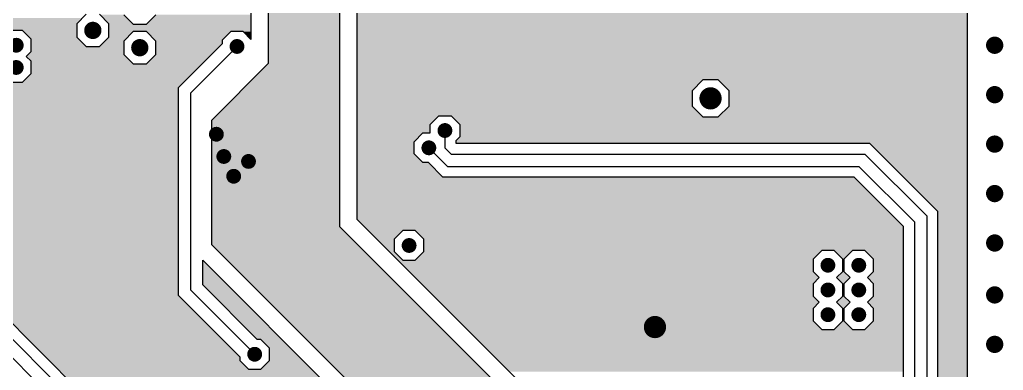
# Model space of a CAD drawing. Extents: x 295 to 953, y 10 to 290.
# Drawn here: x 730.6 to 810.2, y 200.5 to 228.9 of the extents above; entities that cross this region are included whole.
import ezdxf

# ---------------------------------------------------------------- set-up
doc = ezdxf.new("R2010")
doc.units = 0
doc.header["$LTSCALE"] = 5
doc.header["$MEASUREMENT"] = 0
doc.layers.get('0').update_dxf_attribs({"linetype": 'CONTINUOUS', "lineweight": 25})
doc.layers.add('18_VCC_GBR', color=5, linetype='CONTINUOUS')

msp = doc.modelspace()

# ---------------------------------------------------------------- linework, layer by layer
for points, const_width in [([(736.128, 228, 1), (736.828, 228, 1)], 0.7), ([(729.978, 226.8, 1), (730.578, 226.8, 1)], 0.6), ([(739.928, 226.6, 1), (740.628, 226.6, 1)], 0.7), ([(747.848, 226.7, 1), (748.448, 226.7, 1)], 0.6), ([(809.128, 226.8, 1), (809.828, 226.8, 1)], 0.7), ([(729.978, 225, 1), (730.578, 225, 1)], 0.6), ([(786.028, 222.5, 1), (786.928, 222.5, 1)], 0.9), ([(809.128, 222.8, 1), (809.828, 222.8, 1)], 0.7), ([(746.178, 219.6, 1), (746.778, 219.6, 1)], 0.6), ([(764.678, 219.9, 1), (765.278, 219.9, 1)], 0.6), ([(763.378, 218.5, 1), (763.978, 218.5, 1)], 0.6), ([(809.128, 218.8, 1), (809.828, 218.8, 1)], 0.7), ([(746.778, 217.8, 1), (747.378, 217.8, 1)], 0.6), ([(748.778, 217.4, 1), (749.378, 217.4, 1)], 0.6), ([(747.578, 216.2, 1), (748.178, 216.2, 1)], 0.6), ([(809.128, 214.8, 1), (809.828, 214.8, 1)], 0.7), ([(761.778, 210.6, 1), (762.378, 210.6, 1)], 0.6), ([(809.128, 210.8, 1), (809.828, 210.8, 1)], 0.7), ([(795.678, 209, 1), (796.278, 209, 1)], 0.6), ([(798.178, 209, 1), (798.778, 209, 1)], 0.6), ([(795.678, 207, 1), (796.278, 207, 1)], 0.6), ([(798.178, 207, 1), (798.778, 207, 1)], 0.6), ([(809.128, 206.6, 1), (809.828, 206.6, 1)], 0.7), ([(795.678, 205, 1), (796.278, 205, 1)], 0.6), ([(798.178, 205, 1), (798.778, 205, 1)], 0.6), ([(781.528, 204, 1), (782.428, 204, 1)], 0.9), ([(809.128, 202.6, 1), (809.828, 202.6, 1)], 0.7), ([(749.278, 201.8, 1), (749.878, 201.8, 1)], 0.6)]:
    msp.add_lwpolyline(points, format="xyb", close=True, dxfattribs=dict(const_width=const_width))
at = {"layer": '18_VCC_GBR', "color": 7}
for p, q in [((756.478, 212.118), (756.478, 243.918)), ((757.878, 212.698), (757.878, 244.39)), ((750.678, 240.082), (750.678, 225.318)), ((749.278, 239.502), (749.278, 227.268)), ((807.278, 162.376), (807.278, 237.918)), ((735.94, 229.3), (735.178, 228.538)), ((735.178, 228.538), (735.178, 227.462)), ((737.778, 228.538), (737.016, 229.3)), ((737.778, 227.462), (737.778, 228.538)), ((738.978, 229.262), (739.74, 228.5)), ((740.816, 228.5), (741.578, 229.262)), ((730.776, 228), (729.78, 228)), ((731.478, 227.298), (730.776, 228)), ((739.74, 227.9), (738.978, 227.138)), ((739.74, 228.5), (740.816, 228.5)), ((740.816, 227.9), (739.74, 227.9)), ((741.578, 227.138), (740.816, 227.9)), ((747.65, 227.9), (746.948, 227.198)), ((748.646, 227.9), (747.65, 227.9)), ((749.278, 227.268), (748.646, 227.9)), ((731.478, 226.302), (731.478, 227.298)), ((735.178, 227.462), (735.94, 226.7)), ((737.016, 226.7), (737.778, 227.462)), ((738.978, 227.138), (738.978, 226.062)), ((741.578, 226.062), (741.578, 227.138)), ((746.948, 227.198), (746.948, 226.914)), ((731.076, 225.9), (731.478, 226.302)), ((735.94, 226.7), (737.016, 226.7)), ((746.948, 226.914), (743.378, 223.344)), ((748.148, 226.7), (744.378, 222.93)), ((708.84, 225.376), (743.34, 190.876)), ((731.478, 225.498), (731.076, 225.9)), ((731.478, 224.502), (731.478, 225.498)), ((738.978, 226.062), (739.74, 225.3)), ((740.816, 225.3), (741.578, 226.062)), ((739.74, 225.3), (740.816, 225.3)), ((750.678, 225.318), (746.078, 220.718)), ((708.478, 224.5), (742.978, 190)), ((729.78, 223.8), (730.776, 223.8)), ((730.776, 223.8), (731.478, 224.502)), ((785.856, 224), (784.978, 223.122)), ((787.1, 224), (785.856, 224)), ((787.978, 223.122), (787.1, 224)), ((707.978, 223.5), (743.478, 188)), ((743.378, 223.344), (743.378, 206.586)), ((784.978, 223.122), (784.978, 221.878)), ((787.978, 221.878), (787.978, 223.122)), ((744.378, 222.93), (744.378, 207)), ((784.978, 221.878), (785.856, 221)), ((787.1, 221), (787.978, 221.878)), ((746.078, 220.718), (746.078, 210.682)), ((763.778, 220.398), (764.48, 221.1)), ((764.48, 221.1), (765.476, 221.1)), ((765.476, 221.1), (766.178, 220.398)), ((785.856, 221), (787.1, 221)), ((763.778, 219.7), (763.778, 220.398)), ((764.978, 219.9), (764.978, 218.5)), ((766.178, 220.398), (766.178, 219.402)), ((762.478, 218.998), (763.18, 219.7)), ((762.478, 218.002), (762.478, 218.998)), ((763.18, 219.7), (763.778, 219.7)), ((766.178, 219.402), (765.854, 219.078)), ((765.854, 219.078), (765.854, 218.876)), ((763.678, 218.5), (765.178, 217)), ((765.478, 218), (764.978, 218.5)), ((765.854, 218.876), (799.34, 218.876)), ((799.34, 218.876), (804.854, 213.362)), ((763.18, 217.3), (762.478, 218.002)), ((765.478, 218), (798.978, 218)), ((803.978, 213), (798.978, 218)), ((763.64, 217.3), (763.18, 217.3)), ((764.816, 216.124), (763.64, 217.3)), ((765.178, 217), (798.478, 217)), ((802.978, 212.5), (798.478, 217)), ((798.116, 216.124), (764.816, 216.124)), ((802.102, 212.138), (798.116, 216.124)), ((771.124, 199.452), (757.878, 212.698)), ((803.978, 213), (803.978, 163)), ((804.854, 213.362), (804.854, 163.362)), ((770.278, 198.318), (756.478, 212.118)), ((761.58, 211.8), (760.878, 211.098)), ((762.576, 211.8), (761.58, 211.8)), ((763.278, 211.098), (762.576, 211.8)), ((802.102, 192.572), (802.102, 212.138)), ((802.978, 212.5), (802.978, 162.5)), ((760.878, 211.098), (760.878, 210.102)), ((763.278, 210.102), (763.278, 211.098)), ((746.078, 210.682), (757.678, 199.082)), ((760.878, 210.102), (761.58, 209.4)), ((762.576, 209.4), (763.278, 210.102)), ((795.48, 210.2), (794.778, 209.498)), ((794.778, 209.498), (794.778, 208.502)), ((796.476, 210.2), (795.48, 210.2)), ((797.178, 209.498), (796.476, 210.2)), ((797.178, 208.502), (797.178, 209.498)), ((797.98, 210.2), (797.278, 209.498)), ((797.278, 209.498), (797.278, 208.502)), ((798.976, 210.2), (797.98, 210.2)), ((799.678, 209.498), (798.976, 210.2)), ((799.678, 208.502), (799.678, 209.498)), ((745.378, 209.402), (756.278, 198.502)), ((745.378, 207.414), (745.378, 209.402)), ((761.58, 209.4), (762.576, 209.4)), ((794.778, 208.502), (795.28, 208)), ((795.28, 208), (794.778, 207.498)), ((796.676, 208), (797.178, 208.502)), ((797.178, 207.498), (796.676, 208)), ((797.278, 208.502), (797.78, 208)), ((797.78, 208), (797.278, 207.498)), ((799.176, 208), (799.678, 208.502)), ((799.678, 207.498), (799.176, 208)), ((749.792, 203), (745.378, 207.414)), ((794.778, 207.498), (794.778, 206.502)), ((797.178, 206.502), (797.178, 207.498)), ((797.278, 207.498), (797.278, 206.502)), ((799.678, 206.502), (799.678, 207.498)), ((743.378, 206.586), (748.378, 201.586)), ((749.578, 201.8), (744.378, 207)), ((794.778, 206.502), (795.28, 206)), ((796.676, 206), (797.178, 206.502)), ((797.278, 206.502), (797.78, 206)), ((799.176, 206), (799.678, 206.502)), ((795.28, 206), (794.778, 205.498)), ((794.778, 205.498), (794.778, 204.502)), ((797.178, 205.498), (796.676, 206)), ((797.178, 204.502), (797.178, 205.498)), ((797.78, 206), (797.278, 205.498)), ((797.278, 205.498), (797.278, 204.502)), ((799.678, 205.498), (799.176, 206)), ((799.678, 204.502), (799.678, 205.498)), ((794.778, 204.502), (795.48, 203.8)), ((796.476, 203.8), (797.178, 204.502)), ((797.278, 204.502), (797.98, 203.8)), ((798.976, 203.8), (799.678, 204.502)), ((795.48, 203.8), (796.476, 203.8)), ((797.98, 203.8), (798.976, 203.8)), ((750.076, 203), (749.792, 203)), ((750.778, 202.298), (750.076, 203)), ((750.778, 201.302), (750.778, 202.298)), ((748.378, 201.586), (748.378, 201.302)), ((748.378, 201.302), (749.08, 200.6)), ((750.076, 200.6), (750.778, 201.302)), ((749.08, 200.6), (750.076, 200.6))]:
    msp.add_line(p, q, dxfattribs=at)
for points in [[(750.678, 225.318), (750.678, 240.082), (756.478, 225.318), (756.478, 240.082)], [(757.878, 224), (757.878, 237.918), (807.278, 224), (807.278, 237.918)], [(680.776, 228.8), (680.576, 229), (735.44, 228.8), (735.64, 229)], [(691.278, 228.538), (691.016, 228.8), (735.178, 228.538), (735.44, 228.8)], [(691.778, 228.038), (691.278, 228.538), (735.178, 228.038), (735.178, 228.538)], [(737.778, 228.538), (737.054, 229.262), (739.702, 228.538), (738.978, 229.262)], [(737.778, 228.5), (737.778, 228.538), (739.74, 228.5), (739.702, 228.538)], [(740.816, 228.5), (741.578, 229.262), (749.277, 228.5), (749.277, 229.262)], [(691.778, 228), (691.778, 228.038), (735.178, 228), (735.178, 228.038)], [(728.976, 228), (728.976, 228), (729.78, 228), (730.776, 228)], [(731.314, 227.462), (730.776, 228), (735.178, 227.462), (735.178, 228)], [(737.778, 227.9), (737.778, 228.5), (749.277, 227.9), (749.277, 228.5)], [(737.778, 228.5), (737.778, 228.5), (740.816, 228.5), (739.74, 228.5)], [(737.778, 227.462), (737.778, 227.9), (739.302, 227.462), (739.74, 227.9)], [(737.778, 227.9), (737.778, 227.9), (739.74, 227.9), (740.816, 227.9)], [(741.518, 227.198), (740.816, 227.9), (746.948, 227.198), (747.65, 227.9)], [(740.816, 227.9), (740.816, 227.9), (747.65, 227.9), (748.646, 227.9)], [(749.277, 227.268), (748.646, 227.9), (749.277, 227.268), (749.277, 227.9)], [(731.478, 227.298), (731.314, 227.462), (735.342, 227.298), (735.178, 227.462)], [(731.478, 226.7), (731.478, 227.298), (735.94, 226.7), (735.342, 227.298)], [(737.016, 226.7), (737.454, 227.138), (738.978, 226.7), (738.978, 227.138)], [(737.454, 227.138), (737.778, 227.462), (738.978, 227.138), (739.302, 227.462)], [(741.578, 227.138), (741.518, 227.198), (746.948, 227.138), (746.948, 227.198)], [(741.578, 226.914), (741.578, 227.138), (746.948, 226.914), (746.948, 227.138)], [(731.238, 226.062), (731.478, 226.302), (738.978, 226.062), (738.978, 226.302)], [(731.478, 226.302), (731.478, 226.7), (738.978, 226.302), (738.978, 226.7)], [(741.578, 226.062), (741.578, 226.914), (746.096, 226.062), (746.948, 226.914)], [(731.076, 225.9), (731.238, 226.062), (739.14, 225.9), (738.978, 226.062)], [(731.478, 225.498), (731.076, 225.9), (739.542, 225.498), (739.14, 225.9)], [(731.478, 225.3), (731.478, 225.498), (739.74, 225.3), (739.542, 225.498)], [(740.816, 225.3), (741.578, 226.062), (745.334, 225.3), (746.096, 226.062)], [(731.478, 224.502), (731.478, 225.3), (744.536, 224.502), (745.334, 225.3)], [(746.078, 220.718), (750.678, 225.318), (756.478, 220.718), (756.478, 225.318)], [(728.878, 223.344), (728.878, 223.8), (743.378, 223.344), (743.834, 223.8)], [(730.776, 223.8), (731.478, 224.502), (743.834, 223.8), (744.536, 224.502)], [(757.878, 223.122), (757.878, 224), (784.978, 223.122), (785.856, 224)], [(757.878, 224), (757.878, 224), (785.856, 224), (787.1, 224)], [(787.978, 223.122), (787.1, 224), (807.278, 223.122), (807.278, 224)], [(728.878, 223), (728.878, 223.344), (743.378, 223), (743.378, 223.344)], [(729.678, 222.298), (728.976, 223), (743.378, 222.298), (743.378, 223)], [(757.878, 221.878), (757.878, 223.122), (784.978, 221.878), (784.978, 223.122)], [(787.978, 221.878), (787.978, 223.122), (807.278, 221.878), (807.278, 223.122)], [(729.678, 221.302), (729.678, 222.298), (743.378, 221.302), (743.378, 222.298)], [(757.878, 221.1), (757.878, 221.878), (785.756, 221.1), (784.978, 221.878)], [(787.1, 221), (787.978, 221.878), (807.278, 221), (807.278, 221.878)], [(728.878, 220.2), (728.878, 220.6), (743.378, 220.2), (743.378, 220.6)], [(728.976, 220.6), (729.678, 221.302), (743.378, 220.6), (743.378, 221.302)], [(746.078, 212.118), (746.078, 220.718), (756.478, 212.118), (756.478, 220.718)], [(757.878, 220.398), (757.878, 221.1), (763.778, 220.398), (764.48, 221.1)], [(757.878, 221.1), (757.878, 221.1), (764.48, 221.1), (765.476, 221.1)], [(765.576, 221), (765.476, 221.1), (785.856, 221), (785.756, 221.1)], [(766.178, 220.398), (765.576, 221), (807.278, 220.398), (807.278, 221)], [(729.678, 219.498), (728.976, 220.2), (743.378, 219.498), (743.378, 220.2)], [(757.878, 219.7), (757.878, 220.398), (763.778, 219.7), (763.778, 220.398)], [(766.178, 219.402), (766.178, 220.398), (807.278, 219.402), (807.278, 220.398)], [(729.678, 218.502), (729.678, 219.498), (743.378, 218.502), (743.378, 219.498)], [(757.878, 218.998), (757.878, 219.7), (762.478, 218.998), (763.18, 219.7)], [(757.878, 219.7), (757.878, 219.7), (763.18, 219.7), (763.778, 219.7)], [(757.878, 218.002), (757.878, 218.998), (762.478, 218.002), (762.478, 218.998)], [(765.854, 219.078), (766.178, 219.402), (807.278, 219.078), (807.278, 219.402)], [(765.854, 218.876), (765.854, 219.078), (807.278, 218.876), (807.278, 219.078)], [(728.976, 217.8), (729.678, 218.502), (743.378, 217.8), (743.378, 218.502)], [(804.854, 213.362), (799.34, 218.876), (807.278, 213.362), (807.278, 218.876)], [(727.63, 206.586), (716.416, 217.8), (743.378, 206.586), (743.378, 217.8)], [(757.878, 217.906), (757.878, 218.002), (762.576, 217.906), (762.478, 218.002)], [(757.878, 217.3), (757.878, 217.906), (763.18, 217.3), (762.576, 217.906)], [(757.878, 216.124), (757.878, 217.3), (764.816, 216.124), (763.64, 217.3)], [(757.878, 217.3), (757.878, 217.3), (763.64, 217.3), (763.18, 217.3)], [(757.878, 215.266), (757.878, 216.124), (798.976, 215.266), (798.116, 216.124)], [(757.878, 216.124), (757.878, 216.124), (792.478, 216.124), (764.816, 216.124)], [(757.878, 212.698), (757.878, 215.266), (801.542, 212.698), (798.976, 215.266)], [(758.438, 212.138), (757.878, 212.698), (802.102, 212.138), (801.542, 212.698)], [(804.854, 163.362), (804.854, 213.362), (807.278, 163.362), (807.278, 213.362)], [(746.078, 210.682), (746.078, 212.118), (757.914, 210.682), (756.478, 212.118)], [(758.776, 211.8), (758.438, 212.138), (802.102, 211.8), (802.102, 212.138)], [(759.478, 211.098), (758.776, 211.8), (760.878, 211.098), (761.58, 211.8)], [(758.776, 211.8), (758.776, 211.8), (761.58, 211.8), (762.576, 211.8)], [(763.278, 211.098), (762.576, 211.8), (802.102, 211.098), (802.102, 211.8)], [(760.474, 210.102), (759.478, 211.098), (760.878, 210.102), (760.878, 211.098)], [(763.278, 210.2), (763.278, 211.098), (802.102, 210.2), (802.102, 211.098)], [(757.678, 199.082), (746.078, 210.682), (769.514, 199.082), (757.914, 210.682)], [(761.176, 209.4), (760.474, 210.102), (761.58, 209.4), (760.878, 210.102)], [(762.576, 209.4), (762.674, 209.498), (794.778, 209.4), (794.778, 209.498)], [(762.674, 209.498), (763.278, 210.102), (794.778, 209.498), (795.382, 210.102)], [(763.278, 210.102), (763.278, 210.2), (795.382, 210.102), (795.48, 210.2)], [(763.278, 210.2), (763.278, 210.2), (795.48, 210.2), (796.476, 210.2)], [(797.178, 209.498), (796.476, 210.2), (797.278, 209.498), (797.98, 210.2)], [(796.476, 210.2), (796.476, 210.2), (797.98, 210.2), (798.976, 210.2)], [(797.178, 208.502), (797.178, 209.498), (797.278, 208.502), (797.278, 209.498)], [(799.678, 209.498), (798.976, 210.2), (802.102, 209.498), (802.102, 210.2)], [(799.678, 208.502), (799.678, 209.498), (802.102, 208.502), (802.102, 209.498)], [(745.378, 207.414), (745.378, 209.402), (747.366, 207.414), (745.378, 209.402)], [(762.074, 208.502), (761.176, 209.4), (794.778, 208.502), (794.778, 209.4)], [(762.576, 208), (762.074, 208.502), (795.28, 208), (794.778, 208.502)], [(763.078, 207.498), (762.576, 208), (794.778, 207.498), (795.28, 208)], [(796.676, 208), (797.178, 208.502), (797.779, 208), (797.278, 208.502)], [(797.178, 207.498), (796.676, 208), (797.278, 207.498), (797.78, 208)], [(796.676, 208), (796.676, 208), (797.78, 208), (797.779, 208)], [(799.176, 208), (799.678, 208.502), (802.102, 208), (802.102, 208.502)], [(799.678, 207.498), (799.176, 208), (802.102, 207.498), (802.102, 208)], [(749.792, 203), (745.378, 207.414), (751.78, 203), (747.366, 207.414)], [(764.074, 206.502), (763.078, 207.498), (794.778, 206.502), (794.778, 207.498)], [(797.178, 206.502), (797.178, 207.498), (797.278, 206.502), (797.278, 207.498)], [(799.678, 206.502), (799.678, 207.498), (802.102, 206.502), (802.102, 207.498)], [(732.63, 201.586), (727.63, 206.586), (748.378, 201.586), (743.378, 206.586)], [(764.576, 206), (764.074, 206.502), (795.28, 206), (794.778, 206.502)], [(796.676, 206), (797.178, 206.502), (797.779, 206), (797.278, 206.502)], [(799.176, 206), (799.678, 206.502), (802.102, 206), (802.102, 206.502)], [(765.078, 205.498), (764.576, 206), (794.778, 205.498), (795.28, 206)], [(766.074, 204.502), (765.078, 205.498), (794.778, 204.502), (794.778, 205.498)], [(797.178, 205.498), (796.676, 206), (797.278, 205.498), (797.78, 206)], [(796.676, 206), (796.676, 206), (797.78, 206), (797.779, 206)], [(797.178, 204.502), (797.178, 205.498), (797.278, 204.502), (797.278, 205.498)], [(799.678, 205.498), (799.176, 206), (802.102, 205.498), (802.102, 206)], [(799.678, 204.502), (799.678, 205.498), (802.102, 204.502), (802.102, 205.498)], [(766.776, 203.8), (766.074, 204.502), (795.48, 203.8), (794.778, 204.502)], [(796.476, 203.8), (797.178, 204.502), (797.98, 203.8), (797.278, 204.502)], [(798.976, 203.8), (799.678, 204.502), (802.102, 203.8), (802.102, 204.502)], [(770.176, 200.4), (766.776, 203.8), (802.102, 200.4), (802.102, 203.8)], [(750.778, 202.298), (750.076, 203), (752.482, 202.298), (751.78, 203)], [(750.778, 201.302), (750.778, 202.298), (753.478, 201.302), (752.482, 202.298)], [(732.914, 201.302), (732.63, 201.586), (748.378, 201.302), (748.378, 201.586)], [(733.616, 200.6), (732.914, 201.302), (749.08, 200.6), (748.378, 201.302)], [(750.076, 200.6), (750.778, 201.302), (754.18, 200.6), (753.478, 201.302)], [(735.714, 198.502), (733.616, 200.6), (756.278, 198.502), (754.18, 200.6)], [(733.616, 200.6), (733.616, 200.6), (750.016, 200.6), (749.08, 200.6)]]:
    msp.add_solid(points, dxfattribs=at)

doc.saveas('drawing.dxf')
